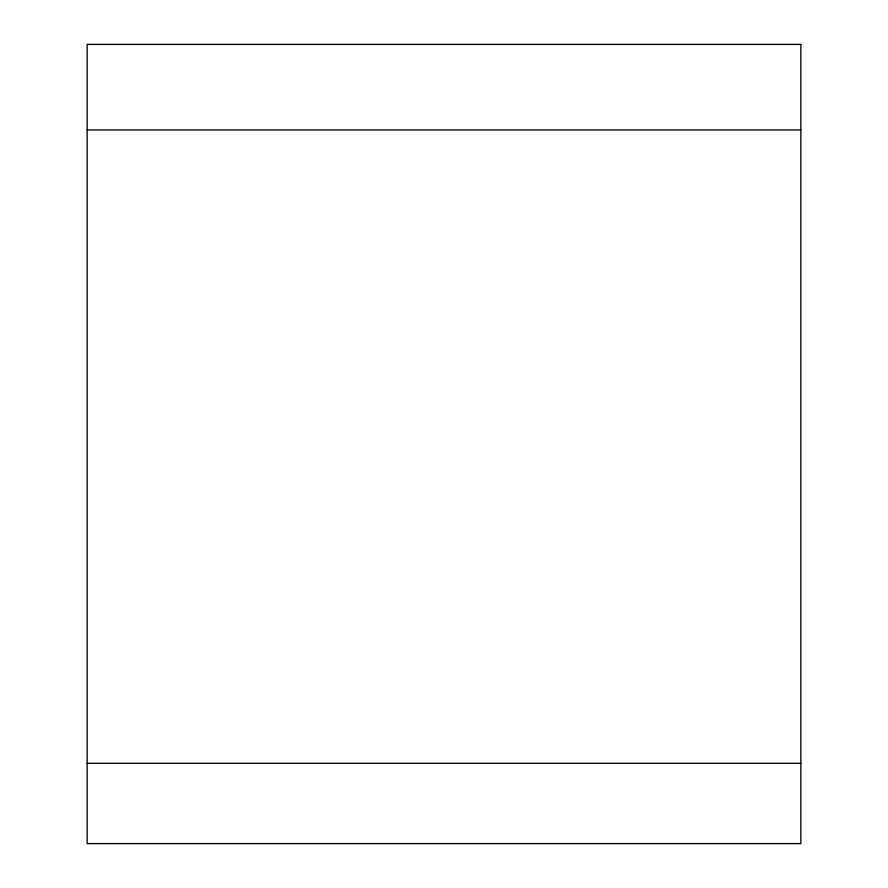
<?xml version="1.0" encoding="UTF-8"?>
<svg xmlns="http://www.w3.org/2000/svg" width="888" height="888" viewBox="0 0 888 888"><rect width="100%" height="100%" fill="white"/><g stroke="black" fill="none" stroke-linecap="round" stroke-linejoin="round"><path stroke-width="1.33" d="M87.157 129.948L800.843 129.948M87.157 763.292L800.843 763.292M800.843 44.4L87.157 44.4L87.157 843.6L800.843 843.6L800.843 44.4"/></g></svg>
